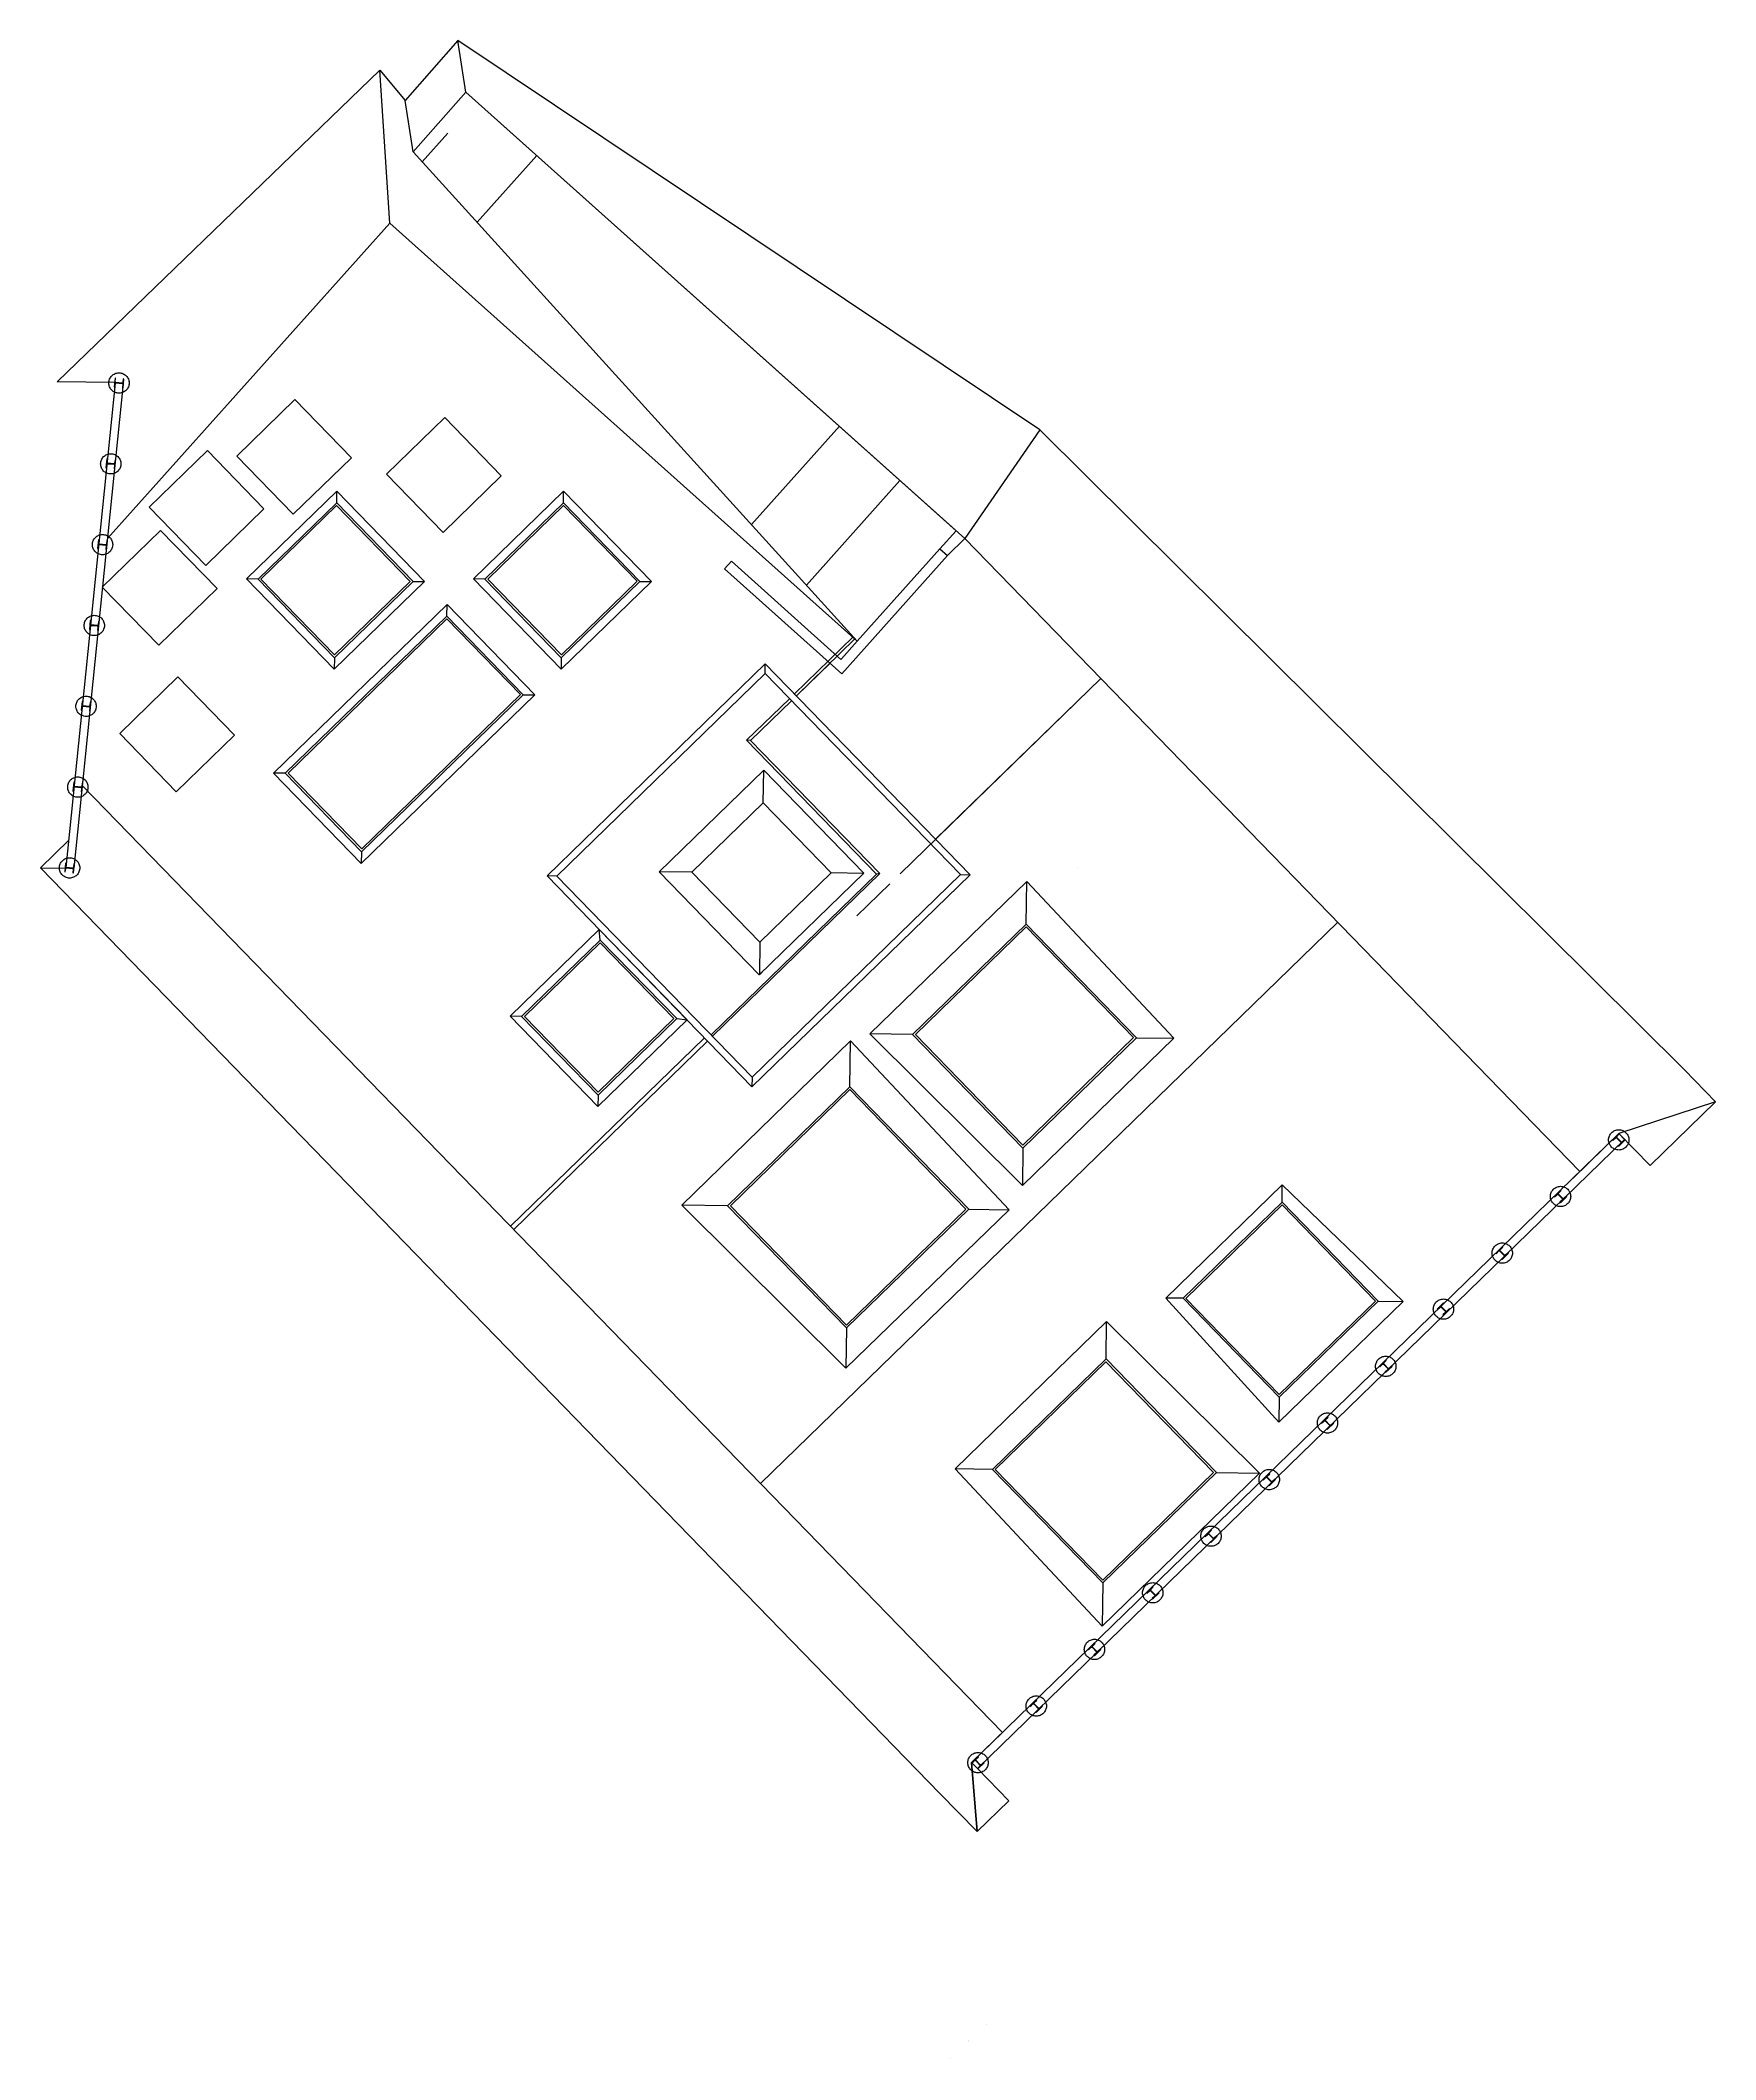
# Model space of a CAD drawing. Header units: metres. Extents: x 2684650.4 to 2684691.7, y 1253761.9 to 1253811.6.
import ezdxf

# ---------------------------------------------------------------- set-up
doc = ezdxf.new("R2010")
doc.units = ezdxf.units.M
doc.linetypes.add('AUSGEZOGEN', pattern=[0])
doc.linetypes.add('STRICHLINIE', pattern=[19.05, 12.7, -6.35])
doc.layers.add('Baueingabe- Einreichungmasse', color=7, linetype='AUSGEZOGEN', lineweight=18)
for name, color, linetype in [('Böschung Aushub', 1, 'Continuous'), ('E_BETON', 1, 'Continuous'), ('Rühlwand Träger u Vermassung', 7, 'Continuous'), ('SCHATT15', 4, 'AUSGEZOGEN')]:
    doc.layers.add(name, color=color, linetype=linetype)
doc.styles.add('Arial', font='arial.ttf', dxfattribs={"width": 0.7})
doc.styles.add('TXT', font='txt_____.ttf')

msp = doc.modelspace()

# ---------------------------------------------------------------- linework, layer by layer
at = {"layer": 'Böschung Aushub', "transparency": 33554687}
for p, q in [((2684660.689, 1253811.615), (2684659.392, 1253810.137)), ((2684675.02, 1253802.028), (2684660.689, 1253811.615)), ((2684650.827, 1253803.211), (2684658.77, 1253810.881)), ((2684659.016, 1253807.117), (2684652.067, 1253799.349)), ((2684652.237, 1253803.191), (2684650.827, 1253803.211)), ((2684651.042, 1253791.256), (2684652.257, 1253803.179)), ((2684651.24, 1253791.235), (2684652.456, 1253803.169)), ((2684675.02, 1253802.028), (2684690.888, 1253786.272)), ((2684688.314, 1253783.77), (2684673.167, 1253799.355)), ((2684675.911, 1253795.311), (2684671.577, 1253791.098)), ((2684665.644, 1253791.147), (2684668.219, 1253793.649)), ((2684668.219, 1253793.649), (2684670.686, 1253791.11)), ((2684651.447, 1253793.266), (2684674.101, 1253769.957)), ((2684672.558, 1253768.456), (2684650.411, 1253791.247)), ((2684651.031, 1253791.257), (2684651.24, 1253791.235)), ((2684670.686, 1253791.11), (2684668.111, 1253788.608)), ((2684668.112, 1253788.609), (2684668.184, 1253788.678)), ((2684689.273, 1253784.703), (2684688.314, 1253783.77))]:
    msp.add_line(p, q, dxfattribs=at)
for points in [[(2684660.885, 1253810.34), (2684660.689, 1253811.615)], [(2684659.016, 1253807.117), (2684658.77, 1253810.881), (2684659.392, 1253810.137)], [(2684673.167, 1253799.356), (2684660.885, 1253810.343), (2684659.586, 1253808.875), (2684659.392, 1253810.137)], [(2684659.586, 1253808.875), (2684670.523, 1253796.823)], [(2684659.016, 1253807.117), (2684670.523, 1253796.823)], [(2684675.02, 1253802.028), (2684673.167, 1253799.355)], [(2684657.706, 1253800.232), (2684657.711, 1253800.515)], [(2684663.29, 1253800.234), (2684663.294, 1253800.516)], [(2684670.523, 1253796.823), (2684672.556, 1253799.097), (2684672.742, 1253798.93), (2684670.142, 1253796.024), (2684667.258, 1253798.603), (2684667.425, 1253798.79), (2684670.122, 1253796.377)], [(2684672.742, 1253798.93), (2684673.167, 1253799.356)], [(2684655.77, 1253798.351), (2684655.487, 1253798.355)], [(2684659.588, 1253798.296), (2684659.871, 1253798.292)], [(2684661.354, 1253798.352), (2684661.071, 1253798.356)], [(2684665.172, 1253798.297), (2684665.455, 1253798.293)], [(2684660.418, 1253797.443), (2684660.422, 1253797.726)], [(2684669.023, 1253795.476), (2684670.464, 1253796.878)], [(2684670.523, 1253796.823), (2684670.134, 1253796.389), (2684670.122, 1253796.377)], [(2684657.652, 1253796.414), (2684657.648, 1253796.132)], [(2684663.236, 1253796.416), (2684663.232, 1253796.133)], [(2684662.299, 1253795.507), (2684662.582, 1253795.503)], [(2684668.207, 1253792.843), (2684668.219, 1253793.649)], [(2684656.434, 1253793.571), (2684656.151, 1253793.575)], [(2684650.411, 1253791.247), (2684651.111, 1253791.927)], [(2684658.316, 1253791.635), (2684658.312, 1253791.352)], [(2684650.411, 1253791.247), (2684651.24, 1253791.235)], [(2684666.45, 1253791.135), (2684665.644, 1253791.147)], [(2684665.644, 1253791.147), (2684668.111, 1253788.608)], [(2684669.874, 1253791.128), (2684670.683, 1253791.113)], [(2684674.679, 1253789.859), (2684674.694, 1253790.905)], [(2684664.195, 1253789.467), (2684664.171, 1253789.722)], [(2684668.124, 1253789.415), (2684668.112, 1253788.609)], [(2684662.259, 1253787.585), (2684661.976, 1253787.589)], [(2684666.077, 1253787.531), (2684666.331, 1253787.499)], [(2684671.882, 1253787.141), (2684670.836, 1253787.156)], [(2684666.76, 1253787.058), (2684661.988, 1253782.42)], [(2684666.837, 1253786.979), (2684662.065, 1253782.341)], [(2684670.343, 1253785.854), (2684670.359, 1253786.985)], [(2684677.397, 1253787.062), (2684678.316, 1253787.049)], [(2684664.141, 1253785.649), (2684664.137, 1253785.366)], [(2684673.339, 1253769.216), (2684689.273, 1253784.703), (2684689.413, 1253784.559), (2684673.479, 1253769.073), (2684673.339, 1253769.216)], [(2684674.6, 1253784.344), (2684674.587, 1253783.425)], [(2684680.981, 1253783.015), (2684680.987, 1253783.44)], [(2684667.331, 1253782.926), (2684666.2, 1253782.943)], [(2684673.27, 1253782.842), (2684674.26, 1253782.828)], [(2684678.543, 1253780.646), (2684678.119, 1253780.652)], [(2684683.351, 1253780.577), (2684683.959, 1253780.569)], [(2684670.258, 1253779.915), (2684670.244, 1253778.925)], [(2684676.647, 1253779.152), (2684676.66, 1253780.071)], [(2684680.913, 1253778.208), (2684680.904, 1253777.6)], [(2684673.85, 1253776.434), (2684672.931, 1253776.447)], [(2684679.365, 1253776.355), (2684680.426, 1253776.34)], [(2684676.568, 1253773.637), (2684676.553, 1253772.576)]]:
    msp.add_lwpolyline(points, dxfattribs=at)
at = {"layer": 'Böschung Aushub', "color": 8, "transparency": 33554687}
for points in [[(2684656.638, 1253799.948), (2684655.244, 1253801.382), (2684656.678, 1253802.776), (2684658.072, 1253801.342)], [(2684660.325, 1253799.5), (2684658.931, 1253800.934), (2684660.365, 1253802.328), (2684661.759, 1253800.894)], [(2684654.482, 1253798.689), (2684653.088, 1253800.124), (2684654.522, 1253801.518), (2684655.916, 1253800.083)], [(2684657.705, 1253800.162), (2684659.518, 1253798.297), (2684657.653, 1253796.485), (2684655.841, 1253798.35)], [(2684663.237, 1253796.486), (2684661.425, 1253798.351), (2684663.289, 1253800.163), (2684665.102, 1253798.298)], [(2684653.33, 1253796.723), (2684651.936, 1253798.157), (2684653.37, 1253799.551), (2684654.764, 1253798.117)], [(2684660.421, 1253797.376), (2684662.233, 1253795.511), (2684658.325, 1253791.713), (2684656.513, 1253793.578)], [(2684653.758, 1253793.118), (2684652.364, 1253794.552), (2684653.798, 1253795.946), (2684655.192, 1253794.512)], [(2684674.601, 1253784.415), (2684671.953, 1253787.14), (2684674.678, 1253789.788), (2684677.326, 1253787.063)], [(2684664.194, 1253789.396), (2684666.006, 1253787.532), (2684664.142, 1253785.72), (2684662.33, 1253787.584)], [(2684670.342, 1253785.783), (2684673.199, 1253782.843), (2684670.259, 1253779.985), (2684667.401, 1253782.925)], [(2684680.914, 1253778.278), (2684678.614, 1253780.645), (2684680.98, 1253782.945), (2684683.28, 1253780.578)], [(2684676.646, 1253779.081), (2684679.295, 1253776.356), (2684676.57, 1253773.708), (2684673.921, 1253776.433)]]:
    msp.add_lwpolyline(points, close=True, dxfattribs=at)
at = {"layer": 'Böschung Aushub', "transparency": 33554687}
for points in [[(2684657.648, 1253796.132), (2684655.487, 1253798.355), (2684657.711, 1253800.515), (2684659.871, 1253798.292)], [(2684657.706, 1253800.232), (2684659.588, 1253798.296), (2684657.652, 1253796.414), (2684655.77, 1253798.351)], [(2684663.232, 1253796.133), (2684661.071, 1253798.356), (2684663.294, 1253800.516), (2684665.455, 1253798.293)], [(2684663.236, 1253796.416), (2684661.354, 1253798.352), (2684663.29, 1253800.234), (2684665.172, 1253798.297)], [(2684660.422, 1253797.726), (2684662.582, 1253795.503), (2684658.312, 1253791.352), (2684656.151, 1253793.575)], [(2684660.418, 1253797.443), (2684662.299, 1253795.507), (2684658.316, 1253791.635), (2684656.434, 1253793.571)], [(2684668.256, 1253796.265), (2684673.302, 1253791.073), (2684667.931, 1253785.853), (2684662.885, 1253791.045)], [(2684668.253, 1253796.025), (2684673.062, 1253791.077), (2684667.934, 1253786.093), (2684663.125, 1253791.041)], [(2684668.207, 1253792.843), (2684669.88, 1253791.122), (2684668.123, 1253789.414), (2684666.45, 1253791.135)], [(2684674.587, 1253783.425), (2684670.836, 1253787.156), (2684674.694, 1253790.905), (2684678.316, 1253787.049)], [(2684664.171, 1253789.722), (2684666.331, 1253787.499), (2684664.137, 1253785.366), (2684661.976, 1253787.589)], [(2684674.6, 1253784.344), (2684671.882, 1253787.141), (2684674.679, 1253789.859), (2684677.397, 1253787.062)], [(2684664.195, 1253789.467), (2684666.077, 1253787.531), (2684664.141, 1253785.649), (2684662.259, 1253787.585)], [(2684670.359, 1253786.985), (2684674.26, 1253782.828), (2684670.244, 1253778.925), (2684666.2, 1253782.943)], [(2684670.343, 1253785.854), (2684673.27, 1253782.842), (2684670.258, 1253779.915), (2684667.331, 1253782.926)], [(2684680.904, 1253777.6), (2684678.119, 1253780.652), (2684680.987, 1253783.44), (2684683.959, 1253780.569)], [(2684680.913, 1253778.208), (2684678.543, 1253780.646), (2684680.981, 1253783.015), (2684683.351, 1253780.577)], [(2684676.66, 1253780.071), (2684680.426, 1253776.34), (2684676.553, 1253772.576), (2684672.931, 1253776.447)], [(2684676.647, 1253779.152), (2684679.365, 1253776.355), (2684676.568, 1253773.637), (2684673.85, 1253776.434)]]:
    msp.add_lwpolyline(points, close=True, dxfattribs=at)
at = {"layer": 'E_BETON', "transparency": 33554687}
for points in [[(2684659.586, 1253808.875), (2684660.885, 1253810.343), (2684672.956, 1253799.544), (2684672.556, 1253799.097), (2684670.523, 1253796.823), (2684659.586, 1253808.875)], [(2684660.44, 1253809.332), (2684659.807, 1253808.624)], [(2684662.631, 1253808.781), (2684661.162, 1253807.139)], [(2684670.084, 1253802.114), (2684667.918, 1253799.693)], [(2684671.574, 1253800.78), (2684669.27, 1253798.204)], [(2684670.411, 1253796.923), (2684668.974, 1253795.527)], [(2684668.253, 1253796.025), (2684668.256, 1253796.265)], [(2684669.852, 1253796.283), (2684669.023, 1253795.476)], [(2684676.522, 1253795.904), (2684672.452, 1253791.948)], [(2684668.852, 1253795.408), (2684667.798, 1253794.383), (2684670.997, 1253791.092)], [(2684668.901, 1253795.358), (2684667.897, 1253794.382)], [(2684667.897, 1253794.382), (2684667.798, 1253794.383)], [(2684671.082, 1253791.105), (2684667.897, 1253794.382)], [(2684666.958, 1253787.097), (2684671.082, 1253791.105)], [(2684671.082, 1253791.105), (2684670.997, 1253791.092)], [(2684663.125, 1253791.041), (2684662.885, 1253791.045)], [(2684666.924, 1253787.133), (2684670.997, 1253791.092)], [(2684671.326, 1253790.854), (2684670.515, 1253790.066)], [(2684673.062, 1253791.077), (2684673.302, 1253791.073)], [(2684682.353, 1253789.904), (2684668.14, 1253776.09)], [(2684690.888, 1253786.272), (2684691.656, 1253785.482)], [(2684667.934, 1253786.093), (2684667.931, 1253785.853)], [(2684691.656, 1253785.482), (2684689.273, 1253784.703), (2684688.145, 1253783.606)], [(2684691.656, 1253785.482), (2684689.273, 1253784.703)], [(2684690.041, 1253783.913), (2684691.656, 1253785.482)], [(2684689.273, 1253784.703), (2684690.041, 1253783.913)], [(2684674.101, 1253769.957), (2684673.339, 1253769.216), (2684673.471, 1253767.516)], [(2684673.471, 1253767.516), (2684673.339, 1253769.216)], [(2684673.492, 1253769.058), (2684674.253, 1253768.276)], [(2684672.558, 1253768.456), (2684672.558, 1253768.456)], [(2684672.558, 1253768.456), (2684673.471, 1253767.516)], [(2684674.253, 1253768.276), (2684673.471, 1253767.516)]]:
    msp.add_lwpolyline(points, dxfattribs=at)
at = {"layer": 'Rühlwand Träger u Vermassung', "color": 160, "lineweight": 30, "true_color": 0x3333ff, "transparency": 33554687}
for points in [[(2684652.226, 1253803.082), (2684652.242, 1253803.08), (2684652.25, 1253803.167, -0.414214), (2684652.27, 1253803.183), (2684652.421, 1253803.168, -0.414214), (2684652.437, 1253803.148), (2684652.429, 1253803.061), (2684652.445, 1253803.059), (2684652.467, 1253803.278), (2684652.451, 1253803.28), (2684652.442, 1253803.193, -0.414214), (2684652.422, 1253803.177), (2684652.271, 1253803.193, -0.414214), (2684652.255, 1253803.212), (2684652.264, 1253803.299), (2684652.248, 1253803.301), (2684652.226, 1253803.082)], [(2684652.023, 1253801.092), (2684652.039, 1253801.09), (2684652.048, 1253801.177, -0.414214), (2684652.067, 1253801.193), (2684652.219, 1253801.178, -0.414214), (2684652.235, 1253801.158), (2684652.226, 1253801.071), (2684652.242, 1253801.07), (2684652.264, 1253801.289), (2684652.248, 1253801.29), (2684652.239, 1253801.203, -0.414214), (2684652.22, 1253801.187), (2684652.068, 1253801.203, -0.414214), (2684652.052, 1253801.223), (2684652.061, 1253801.309), (2684652.045, 1253801.311), (2684652.023, 1253801.092)], [(2684651.82, 1253799.102), (2684651.836, 1253799.101), (2684651.845, 1253799.188, -0.414214), (2684651.865, 1253799.204), (2684652.016, 1253799.188, -0.414214), (2684652.032, 1253799.169), (2684652.023, 1253799.082), (2684652.039, 1253799.08), (2684652.061, 1253799.299), (2684652.046, 1253799.301), (2684652.037, 1253799.214, -0.414214), (2684652.017, 1253799.198), (2684651.866, 1253799.213, -0.414214), (2684651.85, 1253799.233), (2684651.858, 1253799.32), (2684651.843, 1253799.321), (2684651.82, 1253799.102)], [(2684651.618, 1253797.113), (2684651.633, 1253797.111), (2684651.642, 1253797.198, -0.414214), (2684651.662, 1253797.214), (2684651.813, 1253797.199, -0.414214), (2684651.829, 1253797.179), (2684651.821, 1253797.092), (2684651.836, 1253797.09), (2684651.859, 1253797.309), (2684651.843, 1253797.311), (2684651.834, 1253797.224, -0.414214), (2684651.814, 1253797.208), (2684651.663, 1253797.223, -0.414214), (2684651.647, 1253797.243), (2684651.656, 1253797.33), (2684651.64, 1253797.332), (2684651.618, 1253797.113)], [(2684651.415, 1253795.123), (2684651.431, 1253795.121), (2684651.44, 1253795.208, -0.414214), (2684651.459, 1253795.224), (2684651.611, 1253795.209, -0.414214), (2684651.627, 1253795.189), (2684651.618, 1253795.102), (2684651.634, 1253795.101), (2684651.656, 1253795.32), (2684651.64, 1253795.321), (2684651.631, 1253795.234, -0.414214), (2684651.612, 1253795.218), (2684651.46, 1253795.234, -0.414214), (2684651.444, 1253795.253), (2684651.453, 1253795.34), (2684651.437, 1253795.342), (2684651.415, 1253795.123)], [(2684651.212, 1253793.133), (2684651.228, 1253793.132), (2684651.237, 1253793.218, -0.414214), (2684651.257, 1253793.235), (2684651.408, 1253793.219, -0.414214), (2684651.424, 1253793.199), (2684651.415, 1253793.113), (2684651.431, 1253793.111), (2684651.453, 1253793.33), (2684651.437, 1253793.331), (2684651.429, 1253793.245, -0.414214), (2684651.409, 1253793.229), (2684651.258, 1253793.244, -0.414214), (2684651.242, 1253793.264), (2684651.25, 1253793.351), (2684651.234, 1253793.352), (2684651.212, 1253793.133)], [(2684651.009, 1253791.144), (2684651.025, 1253791.142), (2684651.034, 1253791.229, -0.414214), (2684651.054, 1253791.245), (2684651.205, 1253791.229, -0.414214), (2684651.221, 1253791.21), (2684651.212, 1253791.123), (2684651.228, 1253791.121), (2684651.251, 1253791.34), (2684651.235, 1253791.342), (2684651.226, 1253791.255, -0.414214), (2684651.206, 1253791.239), (2684651.055, 1253791.254, -0.414214), (2684651.039, 1253791.274), (2684651.048, 1253791.361), (2684651.032, 1253791.362), (2684651.009, 1253791.144)], [(2684689.116, 1253784.549), (2684689.127, 1253784.538), (2684689.189, 1253784.599, -0.414214), (2684689.215, 1253784.598), (2684689.321, 1253784.489, -0.414214), (2684689.32, 1253784.464), (2684689.258, 1253784.403), (2684689.269, 1253784.391), (2684689.427, 1253784.545), (2684689.416, 1253784.556), (2684689.353, 1253784.495, -0.414214), (2684689.327, 1253784.496), (2684689.222, 1253784.605, -0.414214), (2684689.222, 1253784.63), (2684689.284, 1253784.691), (2684689.273, 1253784.703), (2684689.116, 1253784.549)], [(2684687.681, 1253783.155), (2684687.692, 1253783.144), (2684687.755, 1253783.205, -0.414214), (2684687.781, 1253783.204), (2684687.886, 1253783.095, -0.414214), (2684687.886, 1253783.07), (2684687.824, 1253783.009), (2684687.835, 1253782.998), (2684687.992, 1253783.151), (2684687.981, 1253783.162), (2684687.919, 1253783.102, -0.414214), (2684687.893, 1253783.102), (2684687.787, 1253783.211, -0.414214), (2684687.788, 1253783.236), (2684687.85, 1253783.297), (2684687.839, 1253783.309), (2684687.681, 1253783.155)], [(2684686.247, 1253781.761), (2684686.258, 1253781.75), (2684686.321, 1253781.811, -0.414214), (2684686.346, 1253781.81), (2684686.452, 1253781.701, -0.414214), (2684686.452, 1253781.676), (2684686.389, 1253781.615), (2684686.4, 1253781.604), (2684686.558, 1253781.757), (2684686.547, 1253781.768), (2684686.485, 1253781.708, -0.414214), (2684686.459, 1253781.708), (2684686.353, 1253781.817, -0.414214), (2684686.353, 1253781.842), (2684686.416, 1253781.903), (2684686.405, 1253781.915), (2684686.247, 1253781.761)], [(2684684.799, 1253780.382), (2684684.81, 1253780.37), (2684684.873, 1253780.431, -0.414214), (2684684.898, 1253780.431), (2684685.004, 1253780.322, -0.414214), (2684685.004, 1253780.296), (2684684.941, 1253780.235), (2684684.952, 1253780.224), (2684685.11, 1253780.377), (2684685.099, 1253780.389), (2684685.036, 1253780.328, -0.414214), (2684685.011, 1253780.328), (2684684.905, 1253780.437, -0.414214), (2684684.905, 1253780.463), (2684684.968, 1253780.524), (2684684.957, 1253780.535), (2684684.799, 1253780.382)], [(2684683.379, 1253778.974), (2684683.39, 1253778.962), (2684683.452, 1253779.023, -0.414214), (2684683.478, 1253779.023), (2684683.584, 1253778.914, -0.414214), (2684683.583, 1253778.888), (2684683.521, 1253778.827), (2684683.532, 1253778.816), (2684683.69, 1253778.969), (2684683.679, 1253778.981), (2684683.616, 1253778.92, -0.414214), (2684683.591, 1253778.92), (2684683.485, 1253779.029, -0.414214), (2684683.485, 1253779.055), (2684683.548, 1253779.115), (2684683.536, 1253779.127), (2684683.379, 1253778.974)], [(2684681.944, 1253777.58), (2684681.956, 1253777.568), (2684682.018, 1253777.629, -0.414214), (2684682.044, 1253777.629), (2684682.15, 1253777.52, -0.414214), (2684682.149, 1253777.494), (2684682.087, 1253777.433), (2684682.098, 1253777.422), (2684682.256, 1253777.575), (2684682.244, 1253777.587), (2684682.182, 1253777.526, -0.414214), (2684682.156, 1253777.526), (2684682.05, 1253777.635, -0.414214), (2684682.051, 1253777.661), (2684682.113, 1253777.721), (2684682.102, 1253777.733), (2684681.944, 1253777.58)], [(2684680.51, 1253776.186), (2684680.521, 1253776.174), (2684680.584, 1253776.235, -0.414214), (2684680.609, 1253776.235), (2684680.715, 1253776.126, -0.414214), (2684680.715, 1253776.1), (2684680.652, 1253776.039), (2684680.664, 1253776.028), (2684680.821, 1253776.181), (2684680.81, 1253776.193), (2684680.748, 1253776.132, -0.414214), (2684680.722, 1253776.132), (2684680.616, 1253776.241, -0.414214), (2684680.617, 1253776.267), (2684680.679, 1253776.328), (2684680.668, 1253776.339), (2684680.51, 1253776.186)], [(2684679.076, 1253774.792), (2684679.087, 1253774.78), (2684679.15, 1253774.841, -0.414214), (2684679.175, 1253774.841), (2684679.281, 1253774.732, -0.414214), (2684679.281, 1253774.706), (2684679.218, 1253774.645), (2684679.229, 1253774.634), (2684679.387, 1253774.787), (2684679.376, 1253774.799), (2684679.313, 1253774.738, -0.414214), (2684679.288, 1253774.738), (2684679.182, 1253774.847, -0.414214), (2684679.182, 1253774.873), (2684679.245, 1253774.934), (2684679.234, 1253774.945), (2684679.076, 1253774.792)], [(2684677.642, 1253773.398), (2684677.653, 1253773.386), (2684677.716, 1253773.447, -0.414214), (2684677.741, 1253773.447), (2684677.847, 1253773.338, -0.414214), (2684677.847, 1253773.312), (2684677.784, 1253773.252), (2684677.795, 1253773.24), (2684677.953, 1253773.393), (2684677.942, 1253773.405), (2684677.879, 1253773.344, -0.414214), (2684677.854, 1253773.344), (2684677.748, 1253773.453, -0.414214), (2684677.748, 1253773.479), (2684677.811, 1253773.54), (2684677.8, 1253773.551), (2684677.642, 1253773.398)], [(2684676.208, 1253772.004), (2684676.219, 1253771.992), (2684676.281, 1253772.053, -0.414214), (2684676.307, 1253772.053), (2684676.413, 1253771.944, -0.414214), (2684676.412, 1253771.918), (2684676.35, 1253771.858), (2684676.361, 1253771.846), (2684676.519, 1253772), (2684676.508, 1253772.011), (2684676.445, 1253771.95, -0.414214), (2684676.419, 1253771.951), (2684676.314, 1253772.06, -0.414214), (2684676.314, 1253772.085), (2684676.376, 1253772.146), (2684676.365, 1253772.157), (2684676.208, 1253772.004)], [(2684674.773, 1253770.61), (2684674.784, 1253770.599), (2684674.847, 1253770.659, -0.414214), (2684674.873, 1253770.659), (2684674.978, 1253770.55, -0.414214), (2684674.978, 1253770.525), (2684674.916, 1253770.464), (2684674.927, 1253770.452), (2684675.084, 1253770.606), (2684675.073, 1253770.617), (2684675.011, 1253770.556, -0.414214), (2684674.985, 1253770.557), (2684674.879, 1253770.666, -0.414214), (2684674.88, 1253770.691), (2684674.942, 1253770.752), (2684674.931, 1253770.763), (2684674.773, 1253770.61)], [(2684673.339, 1253769.216), (2684673.35, 1253769.205), (2684673.413, 1253769.265, -0.414214), (2684673.438, 1253769.265), (2684673.544, 1253769.156, -0.414214), (2684673.544, 1253769.131), (2684673.481, 1253769.07), (2684673.492, 1253769.058), (2684673.65, 1253769.212), (2684673.639, 1253769.223), (2684673.577, 1253769.162, -0.414214), (2684673.551, 1253769.163), (2684673.445, 1253769.272, -0.414214), (2684673.445, 1253769.297), (2684673.508, 1253769.358), (2684673.497, 1253769.369), (2684673.339, 1253769.216)]]:
    msp.add_lwpolyline(points, format="xyb", dxfattribs=at)
at = {"layer": 'Rühlwand Träger u Vermassung', "linetype": 'STRICHLINIE', "transparency": 33554687}
for centre in [(2684652.346, 1253803.18), (2684652.144, 1253801.19), (2684651.941, 1253799.201), (2684651.738, 1253797.211), (2684651.535, 1253795.221), (2684651.333, 1253793.232), (2684651.13, 1253791.242), (2684689.271, 1253784.547), (2684687.837, 1253783.153), (2684686.403, 1253781.759), (2684684.955, 1253780.38), (2684683.534, 1253778.971), (2684682.1, 1253777.577), (2684680.666, 1253776.183), (2684679.232, 1253774.79), (2684677.797, 1253773.396), (2684676.363, 1253772.002), (2684674.929, 1253770.608), (2684673.495, 1253769.214)]:
    msp.add_circle(centre, 0.25, dxfattribs=at)

# ---------------------------------------------------------------- texts
at = {"layer": 'Baueingabe- Einreichungmasse', "transparency": 33554687, "char_height": 0.25, "attachment_point": 1, "rotation": 314.1835, "style": 'Arial'}
for s, insert, width in [('\\A1;{\\fArial|i0|b1;\\H0.005000;\\W1.098901;\\C6;Vorriss}\\P', (2684673.683, 1253762.784), 1.48018), ('\\A1;{\\fArial|i0|b1;\\H0.005000;\\W1.098901;\\C6;Aushubplan}\\P', (2684673.256, 1253762.369), 2.36614), ('\\A1;{\\fArial|i0|b1;\\H0.005000;\\W1.098901;\\C6;(provisorisch)}\\P', (2684672.803, 1253761.943), 2.71689)]:
    msp.add_mtext(s, dxfattribs=dict(at, insert=insert, width=width))
at = {"layer": 'SCHATT15', "color": 90, "linetype": 'AUSGEZOGEN', "lineweight": -3, "transparency": 33554687, "insert": (2684675.936, 1253791.254), "char_height": 0.0005, "width": 0.00326, "attachment_point": 7, "rotation": 314.1836, "style": 'TXT'}
msp.add_mtext('\\W1.05;435.42', dxfattribs=at)

doc.saveas('drawing.dxf')
